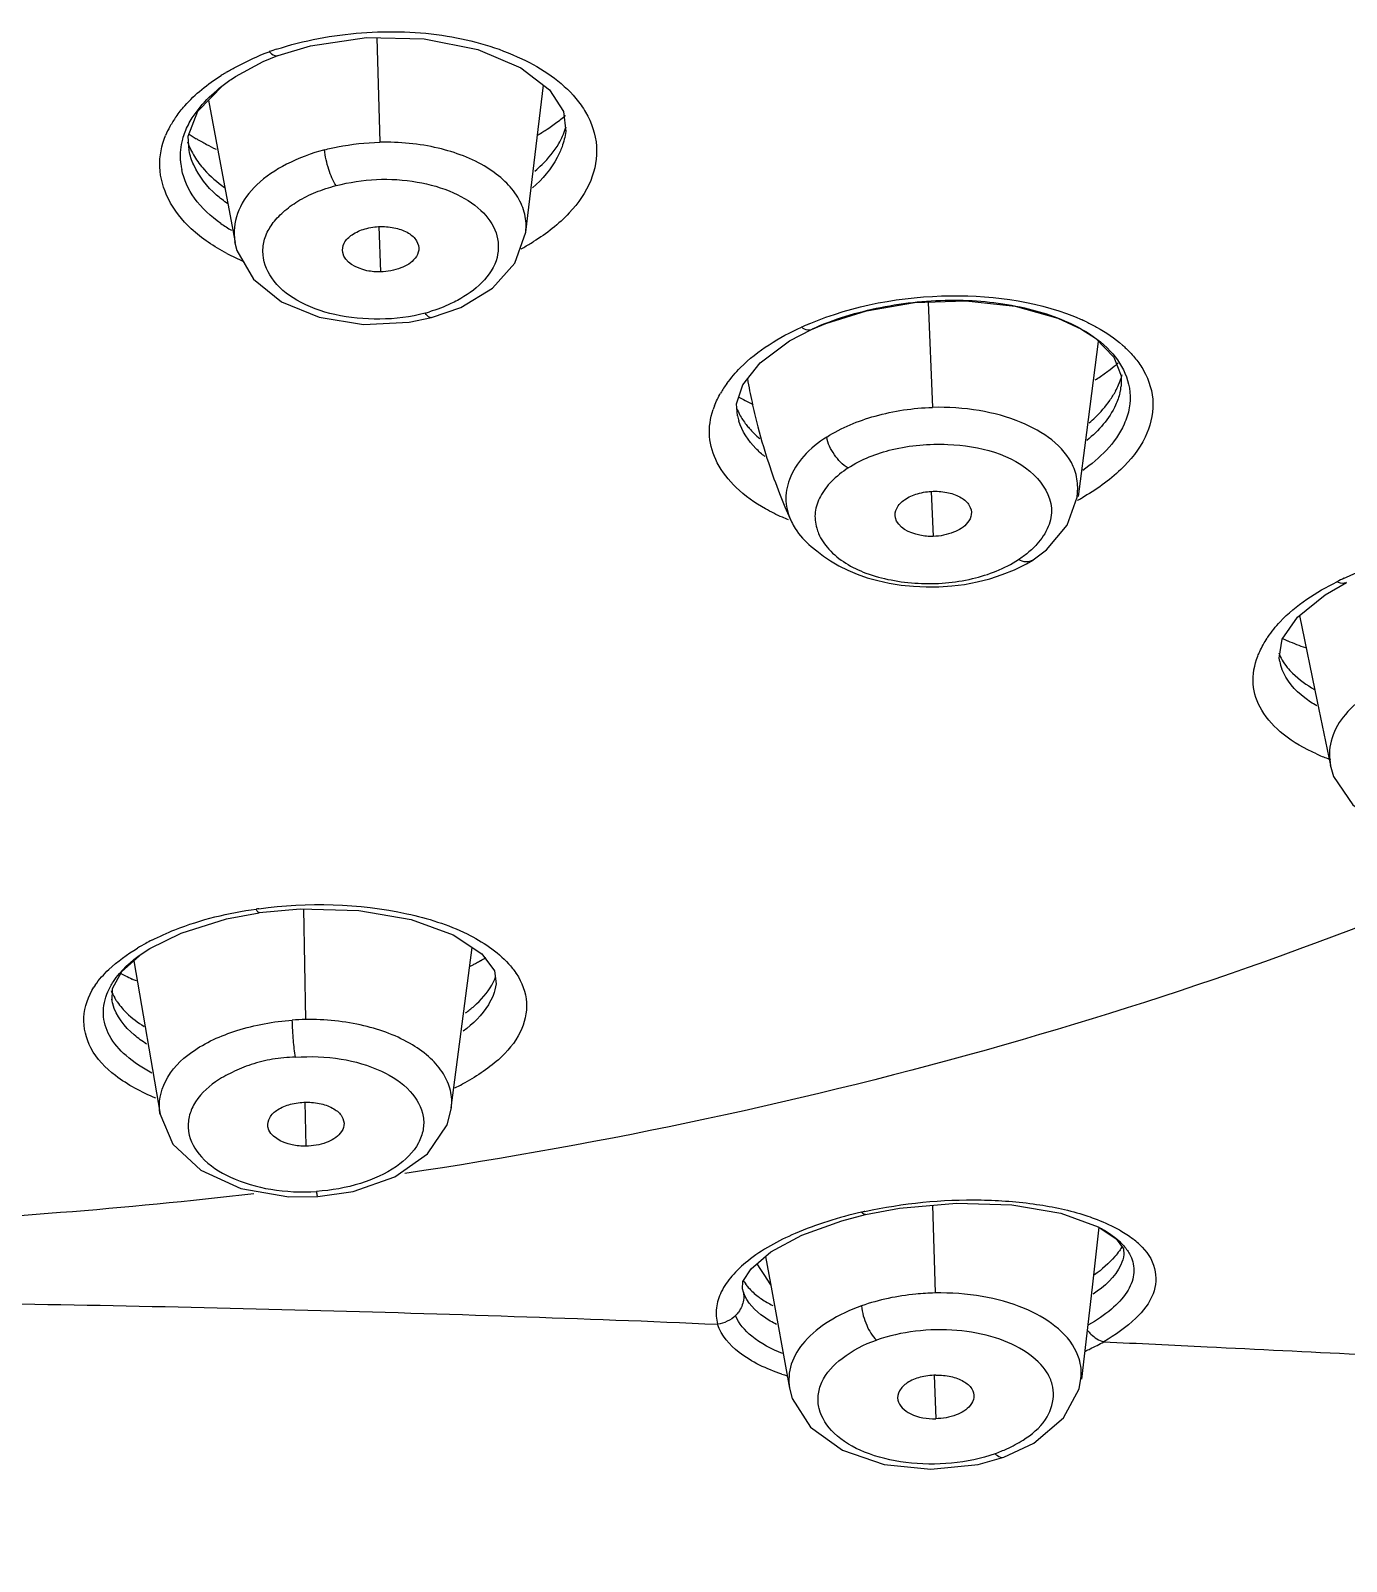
# Model space of a CAD drawing. Extents: x 0 to 1693, y 0 to 1240.
# Drawn here: x 796.61 to 810.4, y 584.87 to 600.91 of the extents above; entities that cross this region are included whole.
import ezdxf

# ---------------------------------------------------------------- set-up
doc = ezdxf.new("R2010")
doc.units = 0
doc.header["$LTSCALE"] = 40
doc.header["$MEASUREMENT"] = 0
doc.layers.add('DEF_LAYER_ASSEM_MEMBER', color=7, linetype='CONTINUOUS')

msp = doc.modelspace()

# ---------------------------------------------------------------- linework, layer by layer
at = {"layer": 'DEF_LAYER_ASSEM_MEMBER', "color": 9, "linetype": 'Continuous'}
for p, q in [((800.238, 600.839), (800.27, 599.744)), ((798.699, 600.394), (798.713, 600.403)), ((798.27, 599.657), (798.268, 599.665)), ((800.26, 598.86), (800.277, 598.385)), ((806.014, 598.068), (806.058, 596.965)), ((808.038, 597.195), (808.037, 597.188)), ((806.044, 596.084), (806.068, 595.613)), ((799.47, 591.709), (799.49, 590.549)), ((799.485, 589.682), (799.494, 589.222)), ((806.059, 588.603), (806.086, 587.683)), ((804.219, 587.988), (804.258, 587.93)), ((804.258, 587.93), (804.293, 587.876)), ((804.293, 587.876), (804.364, 587.768)), ((806.077, 586.821), (806.093, 586.365))]:
    msp.add_line(p, q, dxfattribs=at)
at = {"layer": 'DEF_LAYER_ASSEM_MEMBER', "color": 7, "linetype": 'Continuous'}
for p, q in [((798.758, 600.433), (799.047, 600.59)), ((799.047, 600.59), (799.202, 600.653)), ((799.202, 600.653), (799.204, 600.654)), ((798.628, 600.342), (798.699, 600.394)), ((798.713, 600.403), (798.758, 600.433)), ((801.798, 598.803), (801.983, 600.343)), ((798.474, 600.184), (798.589, 599.567)), ((802.194, 600.068), (802.218, 599.855)), ((798.27, 599.657), (798.261, 599.807)), ((802.217, 599.857), (802.217, 599.855)), ((798.589, 599.567), (798.752, 598.693)), ((798.748, 598.703), (798.772, 598.609)), ((800.576, 597.857), (800.812, 597.906)), ((804.791, 597.781), (804.941, 597.845)), ((804.563, 597.663), (804.791, 597.782)), ((804.791, 597.782), (804.791, 597.782)), ((807.622, 597.785), (807.625, 597.783)), ((807.678, 596.701), (807.8, 597.655)), ((807.96, 597.492), (808.038, 597.296)), ((804.007, 597.003), (804.071, 597.203)), ((808.038, 597.296), (808.037, 597.188)), ((804.016, 596.876), (804.007, 597.003)), ((804.016, 596.876), (804.015, 596.879)), ((804.216, 596.818), (804.23, 596.762)), ((804.23, 596.762), (804.244, 596.708)), ((804.244, 596.708), (804.259, 596.656)), ((807.589, 596.03), (807.678, 596.701)), ((804.259, 596.656), (804.273, 596.604)), ((804.273, 596.604), (804.288, 596.554)), ((804.288, 596.554), (804.303, 596.505)), ((804.303, 596.505), (804.318, 596.457)), ((804.34, 596.388), (804.354, 596.344)), ((804.354, 596.344), (804.369, 596.3)), ((804.369, 596.3), (804.383, 596.258)), ((804.383, 596.258), (804.398, 596.217)), ((804.398, 596.217), (804.413, 596.177)), ((804.413, 596.177), (804.427, 596.138)), ((804.427, 596.138), (804.441, 596.1)), ((804.441, 596.1), (804.456, 596.063)), ((804.456, 596.063), (804.47, 596.027)), ((807.574, 596.024), (807.579, 596.07)), ((804.47, 596.027), (804.484, 595.992)), ((804.484, 595.992), (804.498, 595.957)), ((804.498, 595.957), (804.512, 595.924)), ((804.512, 595.924), (804.526, 595.891)), ((804.526, 595.891), (804.54, 595.86)), ((807.471, 595.732), (807.574, 596.024)), ((804.54, 595.86), (804.553, 595.83)), ((804.553, 595.83), (804.576, 595.779)), ((804.576, 595.779), (804.583, 595.765)), ((807.113, 595.367), (807.11, 595.365)), ((810.172, 595.001), (810.396, 595.128)), ((809.691, 594.337), (809.724, 594.537)), ((809.697, 594.302), (809.691, 594.337)), ((798.661, 591.605), (799.006, 591.669)), ((797.565, 591.051), (797.778, 591.241)), ((797.778, 591.241), (797.858, 591.293)), ((801.018, 589.622), (801.238, 591.304)), ((801.339, 591.237), (801.472, 591.059)), ((797.693, 591.165), (797.966, 589.556)), ((797.468, 590.876), (797.565, 591.051)), ((801.472, 591.059), (801.489, 590.924)), ((801.488, 590.928), (801.488, 590.924)), ((797.464, 590.743), (797.46, 590.762)), ((797.464, 590.743), (797.468, 590.876)), ((799.314, 588.692), (799.621, 588.693)), ((805.11, 588.441), (805.358, 588.506)), ((805.359, 588.506), (805.358, 588.506)), ((807.735, 587.744), (807.806, 588.374)), ((807.797, 588.376), (807.797, 588.375)), ((804.31, 588.065), (804.362, 587.782)), ((808.061, 588.145), (808.065, 588.087)), ((808.065, 588.087), (808.064, 588.085)), ((804.074, 587.802), (804.159, 587.937)), ((804.069, 587.728), (804.074, 587.802)), ((804.078, 587.692), (804.069, 587.728)), ((804.362, 587.782), (804.563, 586.686)), ((807.623, 586.78), (807.735, 587.744)), ((807.595, 586.68), (807.615, 586.787)), ((806.537, 585.886), (806.807, 585.962)), ((806.807, 585.962), (806.807, 585.962))]:
    msp.add_line(p, q, dxfattribs=at)
for points in [[(799.204, 600.654), (799.543, 600.755), (800.131, 600.841), (800.735, 600.829), (801.295, 600.717), (801.746, 600.525), (802.048, 600.292), (802.194, 600.068)], [(798.261, 599.807), (798.363, 600.071), (798.628, 600.342)], [(800.812, 597.906), (801.117, 598.013), (801.448, 598.214), (801.682, 598.477), (801.798, 598.803)], [(798.772, 598.609), (798.946, 598.308), (799.24, 598.072), (799.635, 597.909), (800.099, 597.835), (800.576, 597.857)], [(804.941, 597.845), (805.369, 597.977), (805.872, 598.063), (806.409, 598.082), (806.926, 598.025), (807.374, 597.9), (807.622, 597.785)], [(804.071, 597.203), (804.255, 597.433), (804.563, 597.663)], [(807.625, 597.783), (807.766, 597.691), (807.96, 597.492)], [(804.12, 597.264), (804.125, 597.234), (804.131, 597.203), (804.137, 597.171)], [(804.137, 597.171), (804.143, 597.14), (804.15, 597.11), (804.156, 597.079)], [(804.156, 597.079), (804.162, 597.049), (804.169, 597.019), (804.175, 596.99), (804.182, 596.96), (804.189, 596.931), (804.195, 596.902), (804.202, 596.874), (804.216, 596.818)], [(804.318, 596.457), (804.325, 596.434), (804.34, 596.388)], [(807.113, 595.367), (807.253, 595.472), (807.471, 595.732)], [(804.789, 595.507), (804.846, 595.46), (804.916, 595.407), (804.992, 595.356), (805.077, 595.306), (805.171, 595.259), (805.27, 595.217), (805.375, 595.18), (805.487, 595.149), (805.606, 595.123), (805.73, 595.103), (805.859, 595.09), (805.992, 595.083), (806.127, 595.084), (806.262, 595.093), (806.396, 595.11), (806.529, 595.135), (806.661, 595.169)], [(806.661, 595.169), (806.791, 595.212), (806.92, 595.264), (807.046, 595.327), (807.11, 595.365)], [(809.724, 594.537), (809.883, 594.766), (810.172, 595.001)], [(809.903, 594.783), (810.091, 593.884), (810.23, 593.213)], [(810.225, 593.22), (810.261, 593.098), (810.464, 592.798), (810.787, 592.575), (811.203, 592.434), (811.675, 592.387), (812.15, 592.436)], [(799.006, 591.67), (799.433, 591.71), (800.05, 591.693), (800.599, 591.596), (801.038, 591.436), (801.339, 591.237)], [(797.858, 591.293), (798.186, 591.455), (798.661, 591.605)], [(799.621, 588.693), (799.989, 588.746), (800.427, 588.9), (800.768, 589.141), (800.973, 589.446), (801.019, 589.625)], [(797.965, 589.563), (798.101, 589.242), (798.394, 588.969), (798.814, 588.779), (799.314, 588.692)], [(805.359, 588.506), (805.715, 588.572), (806.311, 588.625), (806.891, 588.607), (807.404, 588.519), (807.797, 588.376)], [(804.159, 587.937), (804.366, 588.113), (804.689, 588.288), (805.11, 588.441)], [(807.797, 588.375), (807.984, 588.25), (808.061, 588.145)], [(804.563, 586.686), (804.591, 586.578), (804.782, 586.275), (805.116, 586.035), (805.552, 585.885), (806.042, 585.835), (806.537, 585.886)], [(806.807, 585.962), (807.123, 586.11), (807.433, 586.373), (807.595, 586.68)]]:
    msp.add_lwpolyline(points, dxfattribs=at)
at = {"layer": 'DEF_LAYER_ASSEM_MEMBER', "color": 9, "linetype": 'Continuous'}
for centre, radius, start, end in [((800.205, 597.609), 3.273, 108.1692, 109.5463), ((799.861, 598.483), 2.327, 121.2092, 122.6525), ((799.891, 598.433), 2.386, 120.8383, 121.2136), ((798.91, 599.446), 0.959, 151.1772, 157.3845), ((799.031, 599.379), 1.097, 144.8256, 151.163), ((798.865, 599.595), 0.686, 183.8436, 187.1095), ((798.876, 599.597), 0.696, 187.1152, 191.3518), ((799.566, 600.259), 1.671, 234.8547, 239.368), ((799.307, 598.796), 0.564, 185.6126, 189.4771), ((800.657, 600.691), 2.335, 297.9075, 300.8803), ((800.716, 600.592), 2.219, 300.8996, 301.6236), ((799.747, 600.65), 2.337, 242.4509, 247.2472), ((800.3, 599.607), 1.712, 285.0342, 286.6327), ((806.07, 594.742), 3.361, 112.8265, 114.3198), ((806.738, 595.902), 2.17, 64.4871, 65.8331), ((804.854, 596.53), 1.171, 144.1569, 150.0166), ((807.397, 597.276), 0.646, 345.9801, 352.2234), ((804.587, 596.664), 0.871, 158.6237, 161.3279), ((804.617, 597.01), 0.616, 192.5999, 197.7221), ((806.32, 598.312), 2.641, 298.498, 299.569), ((811.822, 592.062), 3.433, 114.9756, 116.3682), ((810.524, 593.915), 1.147, 145.9228, 146.5629), ((810.215, 594.414), 0.53, 192.2823, 201.1194), ((810.909, 595.216), 2.057, 246.308, 249.8619), ((810.966, 595.367), 2.218, 249.8271, 250.6295), ((810.772, 593.325), 0.554, 188.901, 190.8886), ((799.669, 586.783), 4.972, 97.7062, 98.0359), ((798.949, 589.271), 2.365, 118.5983, 121.0316), ((799.039, 589.106), 2.553, 117.0159, 118.6095), ((797.959, 590.452), 0.812, 145.73, 147.5518), ((801.042, 590.595), 0.788, 33.4816, 34.298), ((797.927, 590.839), 0.474, 191.7615, 195.5787), ((799.522, 588.112), 2.437, 90.7397, 93.9938), ((799.909, 592.199), 2.629, 295.8547, 297.7406), ((792.732, 641.867), 53.503, 272.3127, 276.6717), ((806.484, 583.327), 5.332, 102.2579, 102.6541), ((807.578, 587.755), 0.643, 41.8133, 46.8654), ((807.641, 587.57), 0.855, 46.539, 51.1819), ((805.24, 589.063), 2.355, 251.1981, 252.5522), ((805.912, 588.077), 2.228, 291.1233, 292.9082)]:
    msp.add_arc(centre, radius, start, end, dxfattribs=at)
at = {"layer": 'DEF_LAYER_ASSEM_MEMBER', "color": 7, "linetype": 'Continuous'}
for centre, radius, start, end in [((800.866, 601.633), 2.099, 303.4644, 307.349), ((800.941, 601.534), 1.975, 307.3685, 309.3848), ((800.977, 601.49), 1.917, 309.3905, 310.2671), ((801.548, 600.104), 0.702, 342.1765, 343.4537), ((798.959, 599.989), 0.744, 198.7621, 205.4545), ((799.417, 601.578), 2.092, 236.488, 239.2033), ((799.515, 601.742), 2.282, 239.2076, 242.2753), ((800.75, 601.813), 2.313, 300.6038, 302.0405), ((800.801, 601.73), 2.215, 302.0437, 303.486), ((799.605, 601.913), 2.476, 242.2685, 244.8562), ((806.458, 599.292), 2.422, 302.6743, 305.7182), ((806.552, 599.161), 2.26, 305.7351, 307.2481), ((806.642, 599.043), 2.112, 307.2321, 310.221), ((807.232, 597.538), 0.847, 331.7543, 336.5704), ((805.013, 598.8), 1.987, 240.1355, 241.9371), ((805.082, 598.931), 2.135, 241.9488, 244.405), ((805.136, 599.041), 2.257, 244.3869, 244.9094), ((804.624, 597.205), 0.664, 201.8307, 208.2142), ((807.016, 596.12), 0.565, 5.1432, 23.6524), ((806.997, 596.119), 0.584, 359.9118, 5.0768), ((806.987, 596.119), 0.594, 355.2272, 359.9214), ((810.583, 596.386), 2.033, 244.8609, 246.739), ((810.668, 596.583), 2.247, 246.7507, 249.3102), ((810.759, 596.825), 2.506, 249.3053, 251.5895), ((799.971, 593.518), 2.713, 297.332, 298.045), ((800.015, 593.436), 2.62, 298.044, 298.9138), ((800.071, 593.335), 2.504, 298.9119, 300.0271), ((800.146, 593.205), 2.355, 300.0225, 301.5831), ((798.585, 593.039), 2.257, 242.6933, 244.2271), ((798.648, 593.17), 2.402, 244.231, 246.1039), ((798.701, 593.288), 2.531, 246.0961, 247.093), ((798.017, 591.077), 0.606, 209.7311, 211.5969), ((798.043, 591.093), 0.637, 211.6053, 214.3821), ((804.457, 588.027), 0.434, 209.4382, 215.2386)]:
    msp.add_arc(centre, radius, start, end, dxfattribs=at)
at = {"layer": 'DEF_LAYER_ASSEM_MEMBER', "color": 9, "linetype": 'Continuous'}
for points, start_tangent, end_tangent in [([(799.184, 600.718), (800.078, 600.891), (800.973, 600.857), (801.756, 600.619), (802.324, 600.203)], (0.95012, 0.311886), (0.63969, -0.768633)), ([(798.668, 600.482), (798.77, 600.539), (799.11, 600.693)], (0.858614, 0.512622), (0.934895, 0.354923)), ([(799.11, 600.693), (799.135, 600.671), (799.202, 600.653)], (0.708684, -0.705526), (0.946572, 0.322491)), ([(798.134, 600.011), (798.225, 600.126), (798.605, 600.443)], (0.575016, 0.818142), (0.841913, 0.539613)), ([(798.229, 599.853), (798.304, 599.999), (798.699, 600.394)], (0.363478, 0.931603), (0.818567, 0.574411)), ([(802.425, 600.059), (802.539, 599.702), (802.479, 599.344), (802.254, 599.003), (801.879, 598.702)], (0.501516, -0.865148), (-0.8515, -0.524355)), ([(802.324, 600.203), (802.425, 600.059)], (0.63969, -0.768633), (0.501516, -0.865148)), ([(798.666, 598.579), (798.294, 598.837), (798.054, 599.151), (797.964, 599.486), (798.025, 599.814)], (-0.886073, 0.463545), (0.383436, 0.923567)), ([(798.181, 599.549), (798.204, 599.777), (798.229, 599.853)], (-0.066982, 0.997754), (0.363478, 0.931603)), ([(799.691, 599.665), (799.827, 599.696), (800.27, 599.744)], (0.966084, 0.258228), (0.999778, 0.021065)), ([(801.798, 598.803), (801.788, 598.989), (801.714, 599.168), (801.58, 599.334), (801.391, 599.478), (800.881, 599.682), (800.27, 599.744)], (0.11849, 0.992955), (-0.999778, -0.021065)), ([(802.217, 599.855), (802.178, 599.697)], (-0.123645, -0.992326), (-0.340702, -0.940171)), ([(798.319, 599.506), (798.27, 599.657)], (-0.407338, 0.913278), (-0.201642, 0.979459)), ([(799.691, 599.665), (799.292, 599.513), (798.98, 599.297), (798.791, 599.031), (798.746, 598.741)], (-0.966084, -0.258228), (0.097753, -0.995211)), ([(799.812, 599.29), (799.734, 599.458), (799.691, 599.665)], (-0.576675, 0.816974), (-0.083002, 0.996549)), ([(802.178, 599.697), (802.128, 599.584), (801.87, 599.266)], (-0.340702, -0.940171), (-0.746266, -0.665648)), ([(798.604, 598.892), (798.327, 599.159), (798.193, 599.46)], (-0.817076, 0.576531), (-0.19672, 0.98046)), ([(798.677, 599.099), (798.558, 599.191), (798.319, 599.506)], (-0.82204, 0.569429), (-0.407338, 0.913278)), ([(800.744, 597.954), (800.27, 597.89), (799.798, 597.938), (799.399, 598.089), (799.136, 598.323), (799.044, 598.602), (799.068, 598.746), (799.14, 598.884), (799.257, 599.012), (799.41, 599.126), (799.597, 599.22), (799.811, 599.291)], (-0.963021, -0.269427), (0.958659, 0.284559)), ([(799.811, 599.291), (800.234, 599.354), (800.661, 599.327), (801.042, 599.214), (801.329, 599.028), (801.487, 598.793), (801.497, 598.537), (801.083, 598.087)], (0.973655, 0.228026), (-0.881926, -0.471388)), ([(804.766, 597.841), (806.251, 598.135), (807.626, 597.882)], (0.921669, 0.387977), (0.91232, -0.409477)), ([(801.083, 598.087), (801.014, 598.053), (800.79, 597.967)], (-0.881926, -0.471388), (-0.958153, -0.286257)), ([(800.812, 597.906), (800.797, 597.906), (800.744, 597.954)], (-0.967473, -0.252976), (-0.572183, 0.820126)), ([(803.905, 597.215), (804.048, 597.382), (804.686, 597.806)], (0.584646, 0.811288), (0.909351, 0.41603)), ([(804.686, 597.806), (804.714, 597.788), (804.791, 597.782)], (0.811815, -0.583915), (0.909665, 0.415342)), ([(807.672, 597.861), (807.779, 597.806), (808.052, 597.617)], (0.90245, -0.430795), (0.750378, -0.661009)), ([(808.052, 597.617), (808.089, 597.582), (808.188, 597.475)], (0.750378, -0.661009), (0.625485, -0.780236)), ([(808.271, 597.353), (808.369, 597.006), (808.286, 596.652), (808.033, 596.315), (807.623, 596.015)], (0.493011, -0.870023), (-0.869731, -0.493526)), ([(808.188, 597.475), (808.271, 597.353)], (0.625485, -0.780236), (0.493011, -0.870023)), ([(803.776, 596.982), (803.84, 597.115)], (0.36428, 0.93129), (0.498707, 0.866771)), ([(808.024, 597.119), (807.978, 596.989), (807.678, 596.619)], (-0.241703, -0.97035), (-0.766724, -0.641977)), ([(804.309, 595.902), (804.003, 596.125), (803.805, 596.385), (803.724, 596.66), (803.762, 596.943)], (-0.872608, 0.488421), (0.319929, 0.947442)), ([(804.951, 596.654), (805.459, 596.874), (806.058, 596.965)], (0.84373, 0.536767), (0.999574, 0.029177)), ([(804.303, 596.449), (804.209, 596.534), (804.03, 596.822)], (-0.77623, 0.63045), (-0.304193, 0.95261)), ([(805.175, 596.33), (805.033, 596.469), (804.951, 596.654)], (-0.880397, 0.474238), (-0.157282, 0.987554)), ([(805.175, 596.33), (805.637, 596.523), (806.221, 596.577), (807.125, 596.255)], (0.830952, 0.556344), (0.715153, -0.698968)), ([(805.175, 596.33), (805.001, 596.188), (804.885, 596.032), (804.831, 595.867), (804.846, 595.699)], (-0.830952, -0.556344), (0.281594, -0.959534)), ([(807.125, 596.255), (807.305, 595.909), (807.272, 595.716), (807.153, 595.53)], (0.715153, -0.698968), (-0.664963, -0.746877)), ([(804.551, 595.787), (804.487, 595.813), (804.309, 595.902)], (-0.928475, 0.371396), (-0.872608, 0.488421)), ([(804.846, 595.699), (804.866, 595.642), (804.973, 595.48)], (0.281594, -0.959534), (0.669021, -0.743244)), ([(804.973, 595.48), (805.362, 595.229), (805.625, 595.156), (805.91, 595.121), (806.477, 595.17), (806.961, 595.369)], (0.669021, -0.743244), (0.840933, 0.541139)), ([(807.058, 595.439), (806.961, 595.369)], (-0.772877, -0.634555), (-0.844104, -0.53618)), ([(807.153, 595.53), (807.058, 595.439)], (-0.664963, -0.746877), (-0.772877, -0.634555)), ([(810.373, 595.174), (811.286, 595.464), (812.292, 595.544), (813.188, 595.393), (813.817, 595.037)], (0.90647, 0.42227), (0.711047, -0.703145)), ([(807.11, 595.365), (807.041, 595.346), (806.961, 595.369)], (-0.848378, -0.52939), (-0.880425, 0.474186)), ([(809.574, 594.558), (809.702, 594.718), (810.297, 595.138)], (0.560297, 0.828292), (0.8955, 0.445062)), ([(810.396, 595.128), (810.374, 595.121), (810.297, 595.138)], (-0.892396, -0.451253), (-0.863306, 0.504681)), ([(809.468, 594.358), (809.488, 594.406), (809.566, 594.547)], (0.359617, 0.9331), (0.551009, 0.834499)), ([(810.083, 593.333), (809.735, 593.539), (809.509, 593.791), (809.419, 594.066), (809.468, 594.358)], (-0.915456, 0.402419), (0.359617, 0.9331)), ([(810.085, 593.837), (809.959, 593.921), (809.72, 594.223)], (-0.864737, 0.502225), (-0.359727, 0.933058)), ([(810.959, 594.125), (810.628, 593.959), (810.385, 593.747), (810.246, 593.5), (810.225, 593.24)], (-0.934812, -0.355142), (0.154713, -0.987959)), ([(812.567, 592.37), (806.814, 590.284), (800.53, 588.936)], (-0.912153, -0.409851), (-0.989198, -0.146586)), ([(797.88, 591.38), (798.122, 591.49), (798.974, 591.707)], (0.890819, 0.454359), (0.990397, 0.138254)), ([(799.006, 591.67), (798.991, 591.678), (798.974, 591.707)], (-0.988773, -0.149424), (-0.416296, 0.909229)), ([(799.002, 591.71), (800.553, 591.658), (801.184, 591.446), (801.618, 591.133)], (0.990969, 0.134092), (0.670099, -0.742271)), ([(797.354, 590.995), (797.43, 591.074), (797.73, 591.297)], (0.656743, 0.754114), (0.856708, 0.515801)), ([(801.618, 591.133), (801.693, 591.039)], (0.670099, -0.742271), (0.563478, -0.826131)), ([(797.288, 590.91), (797.354, 590.995)], (0.562999, 0.826457), (0.656743, 0.754114)), ([(801.699, 591.03), (801.805, 590.726), (801.74, 590.418), (801.511, 590.128), (801.133, 589.873)], (0.55165, -0.834076), (-0.884968, -0.465651)), ([(801.488, 590.924), (801.455, 590.802)], (-0.132512, -0.991181), (-0.367492, -0.930027)), ([(797.922, 589.725), (797.5, 589.961), (797.242, 590.251), (797.169, 590.572), (797.274, 590.888)], (-0.924722, 0.380643), (0.53644, 0.843939)), ([(801.455, 590.802), (801.406, 590.704), (801.142, 590.427)], (-0.367492, -0.930027), (-0.804864, -0.593459)), ([(797.826, 590.292), (797.696, 590.387), (797.471, 590.712)], (-0.842393, 0.538864), (-0.268381, 0.963313)), ([(797.965, 589.563), (798.023, 589.901), (798.299, 590.207), (798.771, 590.433), (799.352, 590.543)], (-0.153449, 0.988157), (0.997585, 0.069451)), ([(799.384, 590.154), (799.364, 590.33), (799.352, 590.544)], (-0.1607, 0.987003), (-0.02994, 0.999552)), ([(801.019, 589.625), (801.009, 589.805), (800.935, 589.98), (800.801, 590.141), (800.611, 590.283), (800.102, 590.484), (799.49, 590.549)], (0.123018, 0.992404), (-0.999919, -0.0127)), ([(799.384, 590.153), (799.863, 590.135), (800.285, 590.008), (800.588, 589.796), (800.724, 589.532), (800.722, 589.393), (800.673, 589.256), (800.443, 589.01), (800.067, 588.832), (799.606, 588.747)], (0.996515, 0.083419), (-0.997366, -0.072529)), ([(799.621, 588.693), (799.614, 588.707), (799.606, 588.747)], (-0.999034, -0.043933), (-0.156009, 0.987756)), ([(805.352, 588.538), (806.569, 588.658), (807.15, 588.612), (807.666, 588.495)], (0.977202, 0.212313), (0.950679, -0.310176)), ([(805.316, 588.53), (804.619, 588.306), (804.124, 588.018)], (-0.97419, -0.225729), (-0.781612, -0.623765)), ([(805.358, 588.506), (805.349, 588.506), (805.316, 588.53)], (-0.977434, -0.211239), (-0.647368, 0.762177)), ([(807.666, 588.495), (807.755, 588.464), (807.991, 588.358)], (0.950679, -0.310176), (0.880605, -0.473851)), ([(807.797, 588.375), (807.861, 588.34), (808.018, 588.225)], (0.889735, -0.456476), (0.728959, -0.684558)), ([(807.991, 588.358), (808.043, 588.329), (808.177, 588.237)], (0.880605, -0.473851), (0.778374, -0.627801)), ([(808.23, 588.191), (808.387, 587.939), (808.37, 587.675), (808.191, 587.419), (807.854, 587.172)], (0.72498, -0.68877), (-0.863767, -0.503891)), ([(808.058, 588.184), (808.084, 588.152), (808.143, 588.053)], (0.665811, -0.74612), (0.386461, -0.922306)), ([(804.124, 588.018), (803.958, 587.86), (803.847, 587.695), (803.796, 587.526), (803.808, 587.355)], (-0.781612, -0.623765), (0.254925, -0.966961)), ([(808.143, 588.053), (808.167, 587.875), (808.095, 587.692), (807.934, 587.514), (807.695, 587.348)], (0.386461, -0.922306), (-0.86865, -0.495427)), ([(795.15, 587.59), (797.339, 587.554), (799.516, 587.504), (801.675, 587.438), (803.808, 587.355)], (0.99989, -0.014862), (0.998925, -0.046349)), ([(804.079, 587.608), (804.027, 587.483), (803.997, 587.448)], (-0.153747, -0.98811), (-0.709887, -0.704316)), ([(804.425, 587.354), (804.298, 587.428), (804.078, 587.692)], (-0.895735, 0.444588), (-0.304198, 0.952609)), ([(804.078, 587.691), (804.079, 587.608)], (0.184258, -0.982878), (-0.153747, -0.98811)), ([(805.315, 587.548), (804.973, 587.385), (804.721, 587.175), (804.58, 586.936), (804.563, 586.686)], (-0.942606, -0.333908), (0.179273, -0.983799)), ([(806.086, 587.683), (805.885, 587.671), (805.315, 587.548)], (-0.999757, -0.022046), (-0.942606, -0.333908)), ([(805.315, 587.547), (805.37, 587.345), (805.472, 587.188)], (0.100172, -0.99497), (0.722449, -0.691425)), ([(807.569, 587.062), (807.023, 587.521), (806.581, 587.647), (806.086, 587.683)], (-0.418859, 0.908051), (-0.999795, -0.020246)), ([(803.997, 587.448), (803.808, 587.355)], (-0.709887, -0.704316), (-0.992836, -0.119487)), ([(804.489, 587.049), (804.166, 587.23), (803.997, 587.448)], (-0.928753, 0.370699), (-0.3417, 0.939809)), ([(804.481, 586.833), (804.033, 587.061), (803.808, 587.355)], (-0.946599, 0.322414), (-0.297002, 0.954877)), ([(807.009, 586.142), (807.242, 586.356), (807.326, 586.601), (807.314, 586.725), (807.262, 586.845), (807.05, 587.057), (806.721, 587.212), (806.315, 587.291), (805.88, 587.282), (805.472, 587.188)], (0.845294, 0.534302), (-0.944376, -0.328868)), ([(807.681, 587.295), (807.72, 587.252), (807.854, 587.172)], (0.624011, -0.781415), (0.973125, -0.230277)), ([(806.715, 585.998), (806.26, 585.899), (805.78, 585.906), (805.346, 586.016), (805.029, 586.215), (804.872, 586.471), (804.862, 586.609), (804.9, 586.747), (805.112, 586.998), (805.472, 587.188)], (-0.938623, -0.344945), (0.949131, 0.314881)), ([(807.615, 586.787), (807.595, 586.994), (807.569, 587.062)], (0.112233, 0.993682), (-0.418859, 0.908051)), ([(807.662, 587.074), (807.712, 587.098), (807.854, 587.172)], (0.906213, 0.422821), (0.870196, 0.492705)), ([(807.854, 587.172), (808.937, 587.119), (812.108, 586.964)], (0.998796, -0.049058), (0.998823, -0.048497)), ([(807.037, 570.797), (808.415, 573.84), (809.188, 575.176), (810.026, 576.419), (810.963, 577.617), (811.926, 578.698), (813.806, 580.449), (816.013, 582.109), (818.682, 583.753), (821.805, 585.374), (825.191, 586.912)], (0.35577, 0.934573), (0.918294, 0.3959)), ([(806.779, 586.024), (806.84, 586.051), (807.009, 586.142)], (0.921003, 0.389556), (0.845294, 0.534302)), ([(806.715, 585.998), (806.74, 585.978), (806.807, 585.962)], (0.722662, -0.691201), (0.943654, 0.330933))]:
    msp.add_spline(points, degree=3, dxfattribs=dict(at, start_tangent=start_tangent, end_tangent=end_tangent))
at = {"layer": 'DEF_LAYER_ASSEM_MEMBER', "color": 7, "linetype": 'Continuous'}
for points, start_tangent, end_tangent in [([(802.144, 599.731), (802.216, 599.89)], (0.508862, 0.860848), (0.306059, 0.952013)), ([(801.893, 599.44), (801.969, 599.51), (802.144, 599.731)], (0.757161, 0.653229), (0.508862, 0.860848)), ([(798.287, 599.669), (798.374, 599.526)], (0.429153, -0.903232), (0.598699, -0.800974)), ([(798.374, 599.526), (798.429, 599.458), (798.643, 599.271)], (0.598699, -0.800974), (0.818453, -0.574574)), ([(799.88, 598.588), (799.896, 598.687), (799.979, 598.775), (800.114, 598.836), (800.277, 598.86)], (-0.182424, 0.98322), (0.999778, 0.021065)), ([(800.277, 598.86), (800.437, 598.844), (800.57, 598.791), (800.654, 598.71), (800.676, 598.614)], (0.999778, 0.021065), (-0.11831, -0.992977)), ([(800.676, 598.614), (800.638, 598.528), (800.49, 598.427), (800.277, 598.385)], (-0.11831, -0.992977), (-0.999778, -0.021065)), ([(800.277, 598.385), (800.134, 598.398), (799.88, 598.588)], (-0.999778, -0.021065), (-0.182424, 0.98322)), ([(804.802, 597.788), (805.515, 598.013), (806.289, 598.089), (807.022, 598.008), (807.622, 597.785)], (0.909473, 0.415763), (0.871005, -0.491274)), ([(807.625, 597.783), (807.922, 597.555), (808.091, 597.286)], (0.869677, -0.493621), (0.343164, -0.939276)), ([(808.01, 597.201), (808.046, 597.306)], (0.396883, 0.917869), (0.253557, 0.96732)), ([(808.091, 597.286), (808.121, 596.96)], (0.343164, -0.939276), (-0.172121, -0.985076)), ([(807.702, 596.803), (807.764, 596.859), (807.918, 597.038)], (0.759002, 0.651088), (0.573236, 0.81939)), ([(807.918, 597.038), (807.979, 597.137)], (0.573236, 0.81939), (0.472577, 0.881289)), ([(804.038, 596.891), (804.107, 596.785)], (0.472072, -0.88156), (0.611551, -0.791205)), ([(807.534, 596.347), (806.989, 596.807), (806.548, 596.931), (806.058, 596.965)], (-0.402332, 0.915494), (-0.999574, -0.029177)), ([(808.121, 596.96), (808.067, 596.788), (807.633, 596.303)], (-0.172121, -0.985076), (-0.815697, -0.57848)), ([(804.107, 596.785), (804.138, 596.747), (804.25, 596.638)], (0.611551, -0.791205), (0.764922, -0.644123)), ([(804.951, 596.654), (804.711, 596.453), (804.562, 596.21), (804.523, 595.981), (804.583, 595.764)], (-0.844272, -0.535914), (0.433007, -0.90139)), ([(805.671, 595.808), (805.685, 595.907), (805.767, 595.997), (805.903, 596.06), (806.068, 596.086)], (-0.214902, 0.976636), (0.99958, 0.028975)), ([(806.068, 596.086), (806.228, 596.07), (806.361, 596.018), (806.445, 595.938), (806.466, 595.843)], (0.99958, 0.028975), (-0.127491, -0.99184)), ([(804.583, 595.764), (804.62, 595.696), (804.789, 595.507)], (0.433007, -0.90139), (0.764161, -0.645026)), ([(806.068, 595.613), (805.927, 595.625), (805.671, 595.808)], (-0.99958, -0.028975), (-0.214902, 0.976636)), ([(806.466, 595.843), (806.428, 595.757), (806.28, 595.656), (806.068, 595.613)], (-0.127491, -0.99184), (-0.99958, -0.028975)), ([(809.687, 594.393), (809.723, 594.317)], (0.358124, -0.933674), (0.500636, -0.865658)), ([(809.723, 594.317), (809.776, 594.24)], (0.500636, -0.865658), (0.626413, -0.779491)), ([(809.776, 594.24), (809.833, 594.178), (810.062, 594.008)], (0.626413, -0.779491), (0.870379, -0.492382)), ([(797.42, 590.841), (797.477, 590.946), (797.778, 591.241)], (0.398628, 0.917113), (0.822597, 0.568624)), ([(801.168, 590.618), (801.256, 590.689), (801.443, 590.911)], (0.80317, 0.59575), (0.489902, 0.871778)), ([(801.443, 590.911), (801.481, 590.993)], (0.489902, 0.871778), (0.350649, 0.936507)), ([(797.882, 589.988), (797.61, 590.171), (797.437, 590.381), (797.373, 590.608), (797.42, 590.841)], (-0.885682, 0.464292), (0.398628, 0.917113)), ([(797.455, 590.853), (797.491, 590.777)], (0.356732, -0.934207), (0.49584, -0.868414)), ([(797.518, 590.734), (797.568, 590.669)], (0.564511, -0.825426), (0.655688, -0.755032)), ([(797.568, 590.669), (797.616, 590.618), (797.8, 590.477)], (0.655688, -0.755032), (0.847981, -0.530027)), ([(799.384, 590.154), (799.144, 590.133), (798.921, 590.077), (798.722, 589.995), (798.548, 589.896), (798.317, 589.65), (798.268, 589.513), (798.265, 589.374), (798.401, 589.109), (798.703, 588.897), (799.127, 588.77), (799.606, 588.747)], (-0.999917, -0.012855), (0.997908, 0.064656)), ([(799.096, 589.425), (799.115, 589.52), (799.198, 589.603), (799.332, 589.661), (799.494, 589.682)], (-0.16669, 0.986009), (0.999919, 0.0127)), ([(799.494, 589.682), (799.654, 589.665), (799.788, 589.612), (799.872, 589.533), (799.893, 589.44)], (0.999919, 0.0127), (-0.129239, -0.991614)), ([(799.494, 589.222), (799.35, 589.236), (799.096, 589.425)], (-0.999919, -0.0127), (-0.16669, 0.986009)), ([(799.893, 589.44), (799.855, 589.357), (799.707, 589.26), (799.494, 589.222)], (-0.129239, -0.991614), (-0.999919, -0.0127)), ([(808.064, 588.085), (808.033, 587.979), (807.743, 587.672)], (-0.139528, -0.990218), (-0.826328, -0.56319)), ([(808.018, 588.126), (807.97, 588.065), (807.758, 587.873)], (-0.581154, -0.813794), (-0.802395, -0.596793)), ([(808.047, 588.17), (808.018, 588.126)], (-0.504475, -0.863426), (-0.581154, -0.813794)), ([(804.102, 587.776), (804.129, 587.742), (804.234, 587.645)], (0.576161, -0.817336), (0.800291, -0.599612)), ([(804.234, 587.645), (804.268, 587.62), (804.386, 587.553)], (0.800291, -0.599612), (0.900737, -0.434364)), ([(806.093, 586.821), (805.93, 586.799), (805.795, 586.741), (805.714, 586.656), (805.696, 586.561)], (-0.999789, -0.020561), (0.170756, -0.985313)), ([(806.093, 586.821), (806.253, 586.807), (806.386, 586.757), (806.47, 586.679), (806.492, 586.588)], (0.999789, 0.020561), (-0.111586, -0.993755)), ([(806.492, 586.588), (806.455, 586.504), (806.308, 586.405), (806.093, 586.365)], (-0.111586, -0.993755), (-0.999619, -0.027606)), ([(805.696, 586.561), (805.827, 586.419), (806.093, 586.365)], (0.170756, -0.985313), (0.999619, 0.027606))]:
    msp.add_spline(points, degree=3, dxfattribs=dict(at, start_tangent=start_tangent, end_tangent=end_tangent))

doc.saveas('drawing.dxf')
